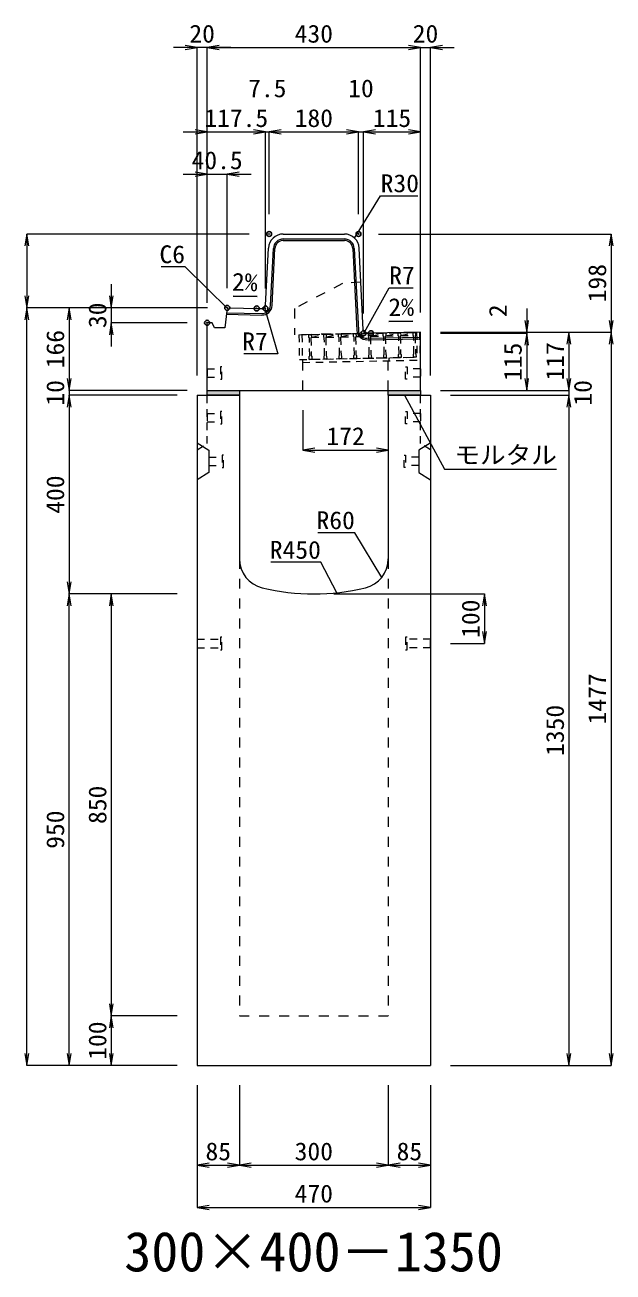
# Model space of a CAD drawing. Units: millimetres at full size. Extents: x -22536 to 51867, y -19720 to 38340.
# Drawn here: x 12318 to 13503, y -9486 to -6974 of the extents above; entities that cross this region are included whole.
import ezdxf
from ezdxf.enums import TextEntityAlignment as Align

# ---------------------------------------------------------------- set-up
doc = ezdxf.new("R2010")
doc.units = ezdxf.units.MM
doc.header["$LTSCALE"] = 20
doc.header["$PDMODE"] = 32
doc.header["$PDSIZE"] = 10
doc.linetypes.add('USER1', pattern=[2, 1, -1])
doc.linetypes.add('USER2', pattern=[1.35, 0.75, -0.6])
for name, color, linetype, lineweight in [('インサート', 3, 'USER2', 9), ('グレーチング', 7, 'USER2', 5), ('モルタル', 7, 'Continuous', 9), ('受枠', 3, 'USER2', 9), ('寸法線', 7, 'Continuous', 13), ('引出線', 4, 'Continuous', 13), ('本体', 2, 'Continuous', 13), ('目地', 132, 'Continuous', 5)]:
    doc.layers.add(name, color=color, linetype=linetype, lineweight=lineweight)
doc.layers.add('作業エリア', color=11, linetype='Continuous')
doc.layers.add('文字', color=7, linetype='Continuous')
doc.styles.add('ＭＳ 明朝', font='')
doc.styles.get('ＭＳ 明朝').set_extended_font_data('MS Mincho')

# ---------------------------------------------------------------- blocks, each defined once
blk = doc.blocks.new('open_arrow')
at = {"color": 0, "linetype": 'Continuous', "lineweight": -2}
blk.add_lwpolyline([(7.5, 1.25), (0, 0), (7.5, -1.25)], dxfattribs=at)

msp = doc.modelspace()

# ---------------------------------------------------------------- hatches: boundary and pattern name
at = {"layer": 'モルタル'}
for points in [[(12750, -7720), (12750, -7710), (12685, -7710), (12685, -7720)], [(13115, -7720), (13115, -7710), (13050, -7710), (13050, -7720)]]:
    msp.add_hatch(color=256, dxfattribs=at).paths.add_polyline_path(points)

# ---------------------------------------------------------------- linework, layer by layer
at = {"layer": 'インサート'}
for p, q in [((12715, -7662.5), (12712, -7662.5)), ((12712, -7662.5), (12712, -7687.5)), ((12715, -7687.5), (12715, -7662.5)), ((13085, -7662.5), (13088, -7662.5)), ((13085, -7687.5), (13085, -7662.5)), ((13088, -7662.5), (13088, -7687.5)), ((12685, -7666.5), (12712, -7666.5)), ((12685, -7666.5), (12685, -7683.5)), ((12685, -7683.5), (12712, -7683.5)), ((12712, -7687.5), (12715, -7687.5)), ((13088, -7687.5), (13085, -7687.5)), ((13115, -7666.5), (13088, -7666.5)), ((13115, -7683.5), (13088, -7683.5)), ((13115, -7666.5), (13115, -7683.5)), ((12685, -7756.5), (12712, -7756.5)), ((12685, -7756.5), (12685, -7773.5)), ((12715, -7752.5), (12712, -7752.5)), ((12712, -7752.5), (12712, -7777.5)), ((12715, -7777.5), (12715, -7752.5)), ((13085, -7752.5), (13088, -7752.5)), ((13085, -7777.5), (13085, -7752.5)), ((13088, -7752.5), (13088, -7777.5)), ((13115, -7756.5), (13088, -7756.5)), ((13115, -7756.5), (13115, -7773.5)), ((12685, -7773.5), (12712, -7773.5)), ((12712, -7777.5), (12715, -7777.5)), ((13088, -7777.5), (13085, -7777.5)), ((13115, -7773.5), (13088, -7773.5)), ((12688.2, -7844.5), (12715.2, -7844.5)), ((12688.2, -7844.5), (12688.2, -7861.5)), ((12688.2, -7861.5), (12715.2, -7861.5)), ((12718.2, -7840.5), (12715.2, -7840.5)), ((12715.2, -7840.5), (12715.2, -7865.5)), ((12718.2, -7865.5), (12718.2, -7840.5)), ((13081.8, -7840.5), (13084.8, -7840.5)), ((13081.8, -7865.5), (13081.8, -7840.5)), ((13084.8, -7840.5), (13084.8, -7865.5)), ((13111.8, -7844.5), (13084.8, -7844.5)), ((13111.8, -7861.5), (13084.8, -7861.5)), ((13111.8, -7844.5), (13111.8, -7861.5)), ((12715.2, -7865.5), (12718.2, -7865.5)), ((13084.8, -7865.5), (13081.8, -7865.5)), ((12665, -8211.5), (12712, -8211.5)), ((12665, -8211.5), (12665, -8228.5)), ((12715, -8207.5), (12712, -8207.5)), ((12712, -8207.5), (12712, -8232.5)), ((12715, -8232.5), (12715, -8207.5)), ((13088, -8207.5), (13085, -8207.5)), ((13085, -8207.5), (13085, -8232.5)), ((13088, -8232.5), (13088, -8207.5)), ((13135, -8211.5), (13088, -8211.5)), ((13135, -8228.5), (13135, -8211.5)), ((12665, -8228.5), (12712, -8228.5)), ((12712, -8232.5), (12715, -8232.5)), ((13085, -8232.5), (13088, -8232.5)), ((13135, -8228.5), (13088, -8228.5))]:
    msp.add_line(p, q, dxfattribs=at)
at = {"layer": 'グレーチング'}
for p, q in [((12889.92, -7597.5), (13104.88, -7593.2)), ((12895.04, -7603.4), (12919.92, -7596.9)), ((12895.04, -7603.4), (12920.04, -7602.9)), ((12925.04, -7602.8), (12949.91, -7596.3)), ((12925.04, -7602.8), (12950.03, -7602.3)), ((12955.03, -7602.2), (12979.91, -7595.7)), ((12955.03, -7602.2), (12980.03, -7601.7)), ((12985.03, -7601.6), (13009.9, -7595.1)), ((12985.03, -7601.6), (13010.02, -7601.1)), ((13015.02, -7601), (13039.89, -7594.5)), ((13015.02, -7601), (13040.01, -7600.5)), ((13045.01, -7600.4), (13069.89, -7593.9)), ((13045.01, -7600.4), (13070.01, -7599.9)), ((13075.01, -7599.8), (13099.88, -7593.3)), ((13075.01, -7599.8), (13100, -7599.3)), ((12890.92, -7647.49), (13105.88, -7643.19))]:
    msp.add_line(p, q, dxfattribs=at)
for points in [[(12889.92, -7597.5), (12894.92, -7597.4), (12895.04, -7603.4), (12894.06, -7604.42), (12894.78, -7640.41), (12895.8, -7641.39), (12895.92, -7647.39), (12890.92, -7647.49), (12890.8, -7641.49), (12891.78, -7640.47), (12891.06, -7604.48), (12890.04, -7603.5)], [(12919.92, -7596.9), (12924.92, -7596.8), (12925.04, -7602.8), (12924.06, -7603.82), (12924.78, -7639.81), (12925.8, -7640.79), (12925.92, -7646.79), (12920.92, -7646.89), (12920.8, -7640.89), (12921.78, -7639.87), (12921.06, -7603.88), (12920.04, -7602.9)], [(12949.91, -7596.3), (12954.91, -7596.2), (12955.03, -7602.2), (12954.05, -7603.22), (12954.77, -7639.21), (12955.79, -7640.19), (12955.91, -7646.19), (12950.91, -7646.29), (12950.79, -7640.29), (12951.77, -7639.27), (12951.05, -7603.28), (12950.03, -7602.3)], [(12979.91, -7595.7), (12984.91, -7595.6), (12985.03, -7601.6), (12984.05, -7602.62), (12984.77, -7638.61), (12985.79, -7639.59), (12985.91, -7645.59), (12980.91, -7645.69), (12980.79, -7639.69), (12981.77, -7638.67), (12981.05, -7602.68), (12980.03, -7601.7)], [(13009.9, -7595.1), (13014.9, -7595), (13015.02, -7601), (13014.04, -7602.02), (13014.76, -7638.01), (13015.78, -7638.99), (13015.9, -7644.99), (13010.9, -7645.09), (13010.78, -7639.09), (13011.76, -7638.07), (13011.04, -7602.08), (13010.02, -7601.1)], [(13039.89, -7594.5), (13044.89, -7594.4), (13045.01, -7600.4), (13044.03, -7601.42), (13044.75, -7637.41), (13045.77, -7638.39), (13045.89, -7644.39), (13040.89, -7644.49), (13040.77, -7638.49), (13041.75, -7637.47), (13041.03, -7601.48), (13040.01, -7600.5)], [(13069.89, -7593.9), (13074.89, -7593.8), (13075.01, -7599.8), (13074.03, -7600.82), (13074.75, -7636.81), (13075.77, -7637.79), (13075.89, -7643.79), (13070.89, -7643.89), (13070.77, -7637.89), (13071.75, -7636.87), (13071.03, -7600.88), (13070.01, -7599.9)], [(13099.88, -7593.3), (13104.88, -7593.2), (13105, -7599.2), (13104.02, -7600.22), (13104.74, -7636.21), (13105.76, -7637.19), (13105.88, -7643.19), (13100.88, -7643.29), (13100.76, -7637.29), (13101.74, -7636.27), (13101.02, -7600.28), (13100, -7599.3)]]:
    msp.add_lwpolyline(points, close=True, dxfattribs=at)
at = {"layer": 'モルタル'}
for points in [[(12685, -7710), (12750, -7710), (12750, -7720), (12685, -7720)], [(13050, -7710), (13115, -7710), (13115, -7720), (13050, -7720)]]:
    msp.add_lwpolyline(points, close=True, dxfattribs=at)
at = {"layer": '作業エリア'}
for p in [(12810, -7395), (12990, -7395), (12725.5, -7543.81), (12785, -7545), (12802.5, -7545), (12685, -7573.81), (13000, -7595), (13015, -7595)]:
    msp.add_point(p, dxfattribs=at)
at = {"layer": '受枠'}
for p, q in [((12869.93, -7597.9), (13112.88, -7593.04)), ((12869.93, -7597.9), (12870.93, -7647.89)), ((12875.93, -7597.78), (12877.05, -7653.77)), ((13106.88, -7593.16), (13107.88, -7643.15)), ((13112.88, -7593.04), (13114, -7649.03)), ((12870.93, -7647.89), (13107.88, -7643.15)), ((12877.05, -7653.77), (13114, -7649.03)), ((13050.89, -7644.29), (13051.01, -7650.29))]:
    msp.add_line(p, q, dxfattribs=at)
at = {"layer": '寸法線'}
for p, q in [((12733, -7019.42), (12617, -7019.42)), ((12665, -7680), (12665, -7019.42)), ((12685, -7019.42), (13115, -7019.42)), ((12685, -7533.81), (12685, -7019.42)), ((12685, -7533.81), (12685, -7019.42)), ((13067, -7019.42), (13183, -7019.42)), ((13115, -7553), (13115, -7019.42)), ((13115, -7553), (13115, -7019.42)), ((13135, -7680), (13135, -7019.42)), ((12637, -7189.42), (12802.5, -7189.42)), ((12685, -7533.81), (12685, -7189.42)), ((12754.5, -7189.42), (12858, -7189.42)), ((12802.5, -7505), (12802.5, -7189.42)), ((12802.5, -7505), (12802.5, -7189.42)), ((12810, -7355), (12810, -7189.42)), ((12810, -7189.42), (12990, -7189.42)), ((12810, -7355), (12810, -7189.42)), ((12942, -7189.42), (13048, -7189.42)), ((12990, -7355), (12990, -7189.42)), ((12990, -7355), (12990, -7189.42)), ((13000, -7555), (13000, -7189.42)), ((13000, -7189.42), (13115, -7189.42)), ((13000, -7555), (13000, -7189.42)), ((13115, -7553), (13115, -7189.42)), ((12637, -7274.42), (12773.5, -7274.42)), ((12685, -7533.81), (12685, -7274.42)), ((12725.5, -7503.81), (12725.5, -7274.42)), ((12322.06, -7395), (12322.06, -7543.81)), ((12770, -7395), (12322.06, -7395)), ((13030, -7395), (13498.78, -7395)), ((13498.78, -7395), (13498.78, -7593)), ((12492.06, -7495.81), (12492.06, -7621.81)), ((12685.5, -7543.81), (12322.06, -7543.81)), ((12322.06, -9070), (12322.06, -7543.81)), ((12685.5, -7543.81), (12322.06, -7543.81)), ((12407.06, -7543.81), (12407.06, -7710)), ((12685.5, -7543.81), (12407.06, -7543.81)), ((12685.5, -7543.81), (12492.06, -7543.81)), ((13328.78, -7545), (13328.78, -7643)), ((12645, -7573.81), (12492.06, -7573.81)), ((13155, -7593), (13328.78, -7593)), ((13155, -7593), (13413.78, -7593)), ((13155, -7593), (13498.78, -7593)), ((13155, -7593), (13498.78, -7593)), ((13155, -7595), (13328.78, -7595)), ((13155, -7595), (13328.78, -7595)), ((13328.78, -7595), (13328.78, -7710)), ((13413.78, -7593), (13413.78, -7710)), ((13498.78, -7593), (13498.78, -9070)), ((12407.06, -7662), (12407.06, -7768)), ((13413.78, -7662), (13413.78, -7768)), ((12645, -7710), (12407.06, -7710)), ((12645, -7710), (12407.06, -7710)), ((13155, -7710), (13328.78, -7710)), ((13155, -7710), (13413.78, -7710)), ((13155, -7710), (13413.78, -7710)), ((12625, -7720), (12407.06, -7720)), ((12407.06, -7720), (12407.06, -8120)), ((12625, -7720), (12407.06, -7720)), ((13175, -7720), (13413.78, -7720)), ((13175, -7720), (13413.78, -7720)), ((13413.78, -7720), (13413.78, -9070)), ((12878, -7750), (12878, -7830.23)), ((12878, -7830.23), (13050, -7830.23)), ((12625, -8120), (12407.06, -8120)), ((12407.06, -9070), (12407.06, -8120)), ((12625, -8120), (12407.06, -8120)), ((12492.06, -8120), (12492.06, -8970)), ((12625, -8120), (12492.06, -8120)), ((12940, -8120), (13243.78, -8120)), ((13243.78, -8120), (13243.78, -8220)), ((13175, -8220), (13243.78, -8220)), ((12625, -8970), (12492.06, -8970)), ((12492.06, -8970), (12492.06, -9070)), ((12625, -8970), (12492.06, -8970)), ((12625, -9070), (12322.06, -9070)), ((12625, -9070), (12407.06, -9070)), ((12625, -9070), (12492.06, -9070)), ((13175, -9070), (13413.78, -9070)), ((13175, -9070), (13498.78, -9070)), ((12665, -9110), (12665, -9271.16)), ((12665, -9110), (12665, -9356.16)), ((12750, -9110), (12750, -9271.16)), ((12750, -9110), (12750, -9271.16)), ((13050, -9110), (13050, -9271.16)), ((13050, -9110), (13050, -9271.16)), ((13135, -9110), (13135, -9271.16)), ((13135, -9110), (13135, -9356.16)), ((12665, -9271.16), (12750, -9271.16)), ((12750, -9271.16), (13050, -9271.16)), ((13050, -9271.16), (13135, -9271.16)), ((12665, -9356.16), (13135, -9356.16))]:
    msp.add_line(p, q, dxfattribs=at)
at = {"layer": '引出線'}
for points in [[(12982.14, -7403.26), (13034.6, -7317.93), (13109.27, -7317.93)], [(12728.13, -7546.85), (12640.5, -7461.04), (12592.16, -7461.04)], [(13001.83, -7593.07), (13051.86, -7503.47), (13099.79, -7503.47)], [(12786.1, -7520.96), (12737.36, -7519.98), (12786.11, -7520.96)], [(12800.67, -7543.07), (12827.18, -7636.44), (12759.25, -7636.44)], [(13050.86, -7571.41), (13099.57, -7570.44), (13050.83, -7571.41)], [(13082.5, -7720), (13163.13, -7869.03), (13389.05, -7869.03)], [(13037.07, -8086.68), (12982.66, -7996.79), (12907.98, -7996.79)], [(12946.44, -8117.6), (12914.22, -8056.45), (12813.21, -8056.45)]]:
    msp.add_lwpolyline(points, dxfattribs=at)
at = {"layer": '本体'}
for p, q in [((12838.54, -7395), (12961.46, -7395)), ((12802.83, -7538.35), (12808.57, -7423.5)), ((12999.67, -7588.35), (12991.43, -7423.5)), ((12724.76, -7549.76), (12720.5, -7583.81)), ((12724.76, -7549.76), (12731.5, -7543.93)), ((12731.5, -7543.93), (12785, -7545)), ((12785, -7545), (12795.84, -7545)), ((12685, -7710), (12685, -7573.81)), ((12695, -7573.81), (12685, -7573.81)), ((12700, -7583.81), (12695, -7573.81)), ((12720.5, -7583.81), (12700, -7583.81)), ((13015, -7595), (13006.66, -7595)), ((13115, -7593), (13015, -7595)), ((13115, -7710), (13115, -7593)), ((12685, -7710), (13115, -7710)), ((12665, -7720), (12665, -9070)), ((12665, -7720), (12750, -7720)), ((12750, -7720), (12750, -8049.47)), ((13050, -7720), (13135, -7720)), ((13050, -7720), (13050, -8049.47)), ((13135, -7720), (13135, -9070)), ((12665, -9070), (13135, -9070))]:
    msp.add_line(p, q, dxfattribs=at)
at = {"layer": '本体', "linetype": 'USER1'}
for p, q in [((12958, -7495), (12861, -7545)), ((12994.85, -7492), (12958, -7495)), ((12861, -7545), (12861, -7598.08)), ((13015, -7595), (12861, -7598.08)), ((12878, -7710), (12878, -7647.75)), ((13050, -7710), (13050, -7644.31))]:
    msp.add_line(p, q, dxfattribs=at)
at = {"layer": '本体', "linetype": 'USER2', "lineweight": 9}
for p, q in [((12685, -7817), (12685, -7720)), ((13115, -7817), (13115, -7720)), ((12665, -7829.5), (12685, -7817)), ((13135, -7829.5), (13115, -7817))]:
    msp.add_line(p, q, dxfattribs=at)
at = {"layer": '本体', "lineweight": 9}
for p, q in [((12665, -7816), (12688.2, -7830.5)), ((12688.2, -7830.5), (12688.2, -7875.5)), ((13134.58, -7816.26), (13111.8, -7830.5)), ((13111.8, -7830.5), (13111.8, -7875.5)), ((12688.2, -7875.5), (12665, -7890)), ((13111.8, -7875.5), (13135, -7890))]:
    msp.add_line(p, q, dxfattribs=at)
at = {"layer": '本体', "linetype": 'USER1', "lineweight": 15}
for p, q in [((12750, -8049.47), (12750, -8970)), ((13050, -8049.47), (13050, -8970)), ((12750, -8970), (13050, -8970))]:
    msp.add_line(p, q, dxfattribs=at)
at = {"layer": '本体'}
for centre, radius, start, end in [((12838.54, -7425), 30, 90, 177.13759), ((12961.46, -7425), 30, 2.86241, 90), ((12795.84, -7538), 7, 270, 357.13759), ((13006.66, -7588), 7, 182.86241, 270), ((12810, -8049.47), 60, 180, 256.65764), ((12990, -8049.47), 60, 283.34236, 0), ((12900, -7670), 450, 256.65764, 283.34236)]:
    msp.add_arc(centre, radius, start, end, dxfattribs=at)
at = {"layer": '目地'}
for p, q in [((12838.54, -7405), (12961.46, -7405)), ((12838.54, -7408), (12961.46, -7408)), ((12812.81, -7539.06), (12818.56, -7424)), ((12815.81, -7539.21), (12821.56, -7424.15)), ((12978.44, -7424.15), (12986.69, -7589.16)), ((12981.44, -7424), (12989.69, -7589.01)), ((12723.88, -7556.78), (12795.43, -7558.21)), ((12724.25, -7553.79), (12795.49, -7555.21)), ((13007.01, -7605.16), (13115, -7603)), ((13007.07, -7608.16), (13115, -7606))]:
    msp.add_line(p, q, dxfattribs=at)
for centre, radius, start, end in [((12838.54, -7425), 20, 90, 177.13759), ((12838.54, -7425), 17, 90, 177.13759), ((12961.46, -7425), 20, 2.86241, 90), ((12961.46, -7425), 17, 2.86241, 90), ((12795.83, -7538.22), 20, 268.85424, 357.13759), ((12795.83, -7538.22), 17, 268.85424, 357.13759), ((13006.67, -7588.17), 20, 182.86241, 271.14576), ((13006.67, -7588.17), 17, 182.86241, 271.14576)]:
    msp.add_arc(centre, radius, start, end, dxfattribs=at)

# ---------------------------------------------------------------- block references
at = {"layer": '寸法線', "xscale": 3.2, "yscale": 3.2}
for p, rotation in [((12665, -7019.42), 180), ((13115, -7019.42), 180), ((13115, -7019.42), 180), ((12685, -7189.42), 180), ((12802.5, -7189.42), 180), ((12802.5, -7189.42), 180), ((12990, -7189.42), 180), ((12990, -7189.42), 180), ((13115, -7189.42), 180), ((12685, -7274.42), 180), ((12322.06, -7395), 270), ((13498.78, -7395), 270), ((12322.06, -7543.81), 90), ((12492.06, -7543.81), 90), ((12322.06, -7543.81), 270), ((12407.06, -7543.81), 270), ((12492.06, -7573.81), 270), ((13328.78, -7593), 90), ((13498.78, -7593), 90), ((13328.78, -7595), 270), ((13328.78, -7595), 270), ((13413.78, -7593), 270), ((13498.78, -7593), 270), ((12407.06, -7710), 90), ((12407.06, -7710), 90), ((13328.78, -7710), 90), ((13413.78, -7710), 90), ((13413.78, -7710), 90), ((12407.06, -7720), 270), ((12407.06, -7720), 270), ((13413.78, -7720), 270), ((13413.78, -7720), 270), ((13050, -7830.23), 180), ((12407.06, -8120), 90), ((12407.06, -8120), 270), ((12492.06, -8120), 270), ((13243.78, -8120), 270), ((13243.78, -8220), 90), ((12492.06, -8970), 90), ((12492.06, -8970), 270), ((12322.06, -9070), 90), ((12407.06, -9070), 90), ((12492.06, -9070), 90), ((13413.78, -9070), 90), ((13498.78, -9070), 90), ((12750, -9271.16), 180), ((13050, -9271.16), 180), ((13135, -9271.16), 180), ((13135, -9356.16), 180)]:
    msp.add_blockref('open_arrow', p, dxfattribs=dict(at, rotation=rotation))
for p in [(12685, -7019.42), (12685, -7019.42), (13135, -7019.42), (12810, -7189.42), (12810, -7189.42), (13000, -7189.42), (13000, -7189.42), (12725.5, -7274.42), (12878, -7830.23), (12665, -9271.16), (12750, -9271.16), (13050, -9271.16), (12665, -9356.16)]:
    msp.add_blockref('open_arrow', p, dxfattribs=at)
at = {"layer": '引出線', "xscale": 0.0533, "yscale": 0.0533}
for p, rotation in [((12982.14, -7403.26), 58.4), ((12786.1, -7520.96), 178.9), ((12728.13, -7546.85), 135.6), ((12800.67, -7543.07), 285.9), ((13050.86, -7571.41), 1.1), ((13001.83, -7593.07), 60.8), ((13082.5, -7720), 298.4), ((13037.07, -8086.68), 121.2), ((12946.44, -8117.6), 117.8)]:
    msp.add_blockref('open_arrow', p, dxfattribs=dict(at, rotation=rotation))

# ---------------------------------------------------------------- texts
at = {"layer": '寸法線', "style": 'ＭＳ 明朝', "width": 1.05}
for s, p in [('20', (12675, -6991.42)), ('430', (12900, -6991.42)), ('20', (13125, -6991.42)), ('7.5', (12806.25, -7101.42)), ('10', (12995, -7101.42)), ('117.5', (12743.75, -7161.42)), ('180', (12900, -7161.42)), ('115', (13057.5, -7161.42)), ('40.5', (12705.25, -7246.42)), ('172', (12964, -7802.23)), ('85', (12707.5, -9243.16)), ('300', (12900, -9243.16)), ('85', (13092.5, -9243.16)), ('470', (12900, -9328.16))]:
    msp.add_text(s, height=36.03, dxfattribs=at).set_placement(p, align=Align.MIDDLE_CENTER)
for s, p in [('198', (13470.78, -7494)), ('30', (12464.06, -7558.81)), ('2', (13270.78, -7549.66)), ('166', (12379.06, -7626.9)), ('115', (13300.78, -7652.5)), ('117', (13385.78, -7651.5)), ('10', (12379.06, -7715)), ('10', (13441.78, -7715)), ('400', (12379.06, -7920)), ('100', (13215.78, -8170)), ('1477', (13470.78, -8331.5)), ('1350', (13385.78, -8395)), ('850', (12464.06, -8545)), ('950', (12379.06, -8595)), ('100', (12464.06, -9020))]:
    msp.add_text(s, height=36.03, rotation=90, dxfattribs=at).set_placement(p, align=Align.MIDDLE_CENTER)
at = {"layer": '引出線', "style": 'ＭＳ 明朝', "width": 1.05}
for s, p in [('R30', (13034.6, -7274.73)), ('R7', (13051.86, -7460.27)), ('モルタル', (13183.13, -7821.92))]:
    msp.add_text(s, height=36.03, dxfattribs=at).set_placement(p, align=Align.TOP_LEFT)
for s, p in [('C6', (12640.5, -7417.84)), ('R7', (12807.18, -7593.24)), ('R60', (12982.66, -7953.59)), ('R450', (12914.22, -8013.25))]:
    msp.add_text(s, height=36.03, dxfattribs=at).set_placement(p, align=Align.TOP_RIGHT)
msp.add_text('2%', height=36.03, rotation=358.854, dxfattribs=at).set_placement((12787.05, -7474.06), align=Align.TOP_RIGHT)
msp.add_text('2%', height=36.03, rotation=1.146, dxfattribs=at).set_placement((13049.89, -7524.52), align=Align.TOP_LEFT)
at = {"layer": '文字', "style": 'ＭＳ 明朝'}
msp.add_text('300×400－1350', height=80.06, dxfattribs=at).set_placement((12899.52, -9444.97), align=Align.MIDDLE_CENTER)

doc.saveas('drawing.dxf')
